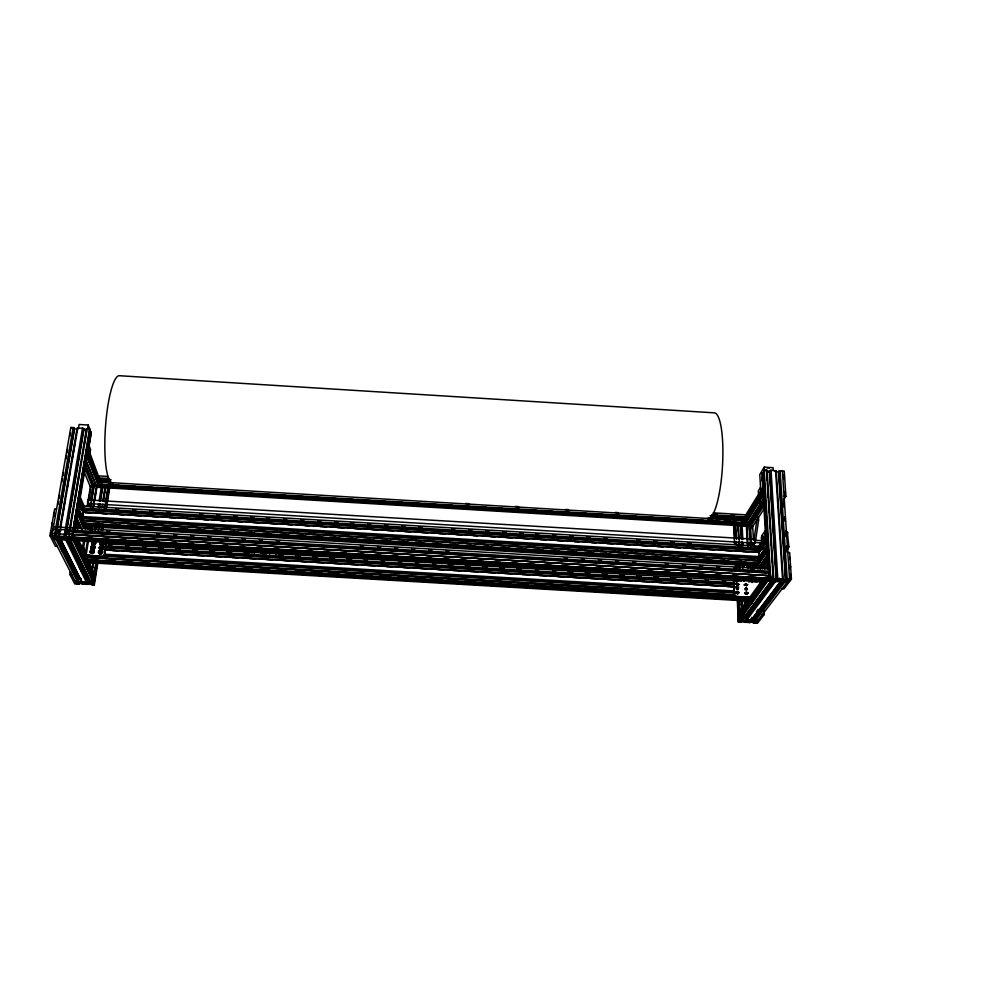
<?xml version="1.0" encoding="UTF-8"?>
<svg xmlns="http://www.w3.org/2000/svg" width="999" height="999" viewBox="0 0 999 999"><rect width="100%" height="100%" fill="white"/><g stroke="black" fill="none" stroke-linecap="round" stroke-linejoin="round"><path stroke-width="1.5" d="M51.136 532.767L50.949 532.055L50.724 532.779M54.196 515.946C54.408 511.775 53.372 517.345 54.233 515.222M54.246 515.009C53.609 513.586 54.146 517.507 54.421 513.811M99.875 551.535L100.25 553.021L101.124 551.448L99.488 552.122L101.036 553.109L101.661 551.698L100.4 551.223M100.649 547.24L101.361 548.339L101.573 546.94M102.223 542.557C99.038 543.831 104.096 544.68 102.248 542.657M99.713 551.898L101.498 552.459L100.974 551.323L99.713 551.898L101.024 553.059L100.974 551.323M91.521 551.086L91.646 552.097L93.157 552.01L92.445 550.799M92.308 546.79L92.445 547.789L93.943 547.714L93.232 546.503M92.42 550.686L91.359 551.448L91.896 552.584L92.607 552.022L92.62 550.874L91.134 551.947L92.395 552.747L93.382 551.51L92.045 550.774M93.207 546.391L92.145 547.152L93.219 547.827L93.556 546.703L92.158 546.865M52.123 535.414L52.235 534.777M53.372 528.246L53.484 527.609M91.783 486.138L90.946 485.989M98.876 477.222L98.988 476.635M98.814 481.98L99.063 480.744L99.163 482.03M750.249 597.614L734.677 596.153L733.391 582.542L734.078 580.856L735.764 580.144L761.65 581.942M736.251 596.803L734.302 594.467L733.691 582.092L735.764 580.144M757.791 518.094L757.766 517.02M754.769 540.659L754.745 539.522L754.732 540.796M754.982 539.959L754.907 540.946M787.886 546.965L788.024 548.151L788.261 546.99M788.473 547.002L787.736 547.989M770.529 577.472L770.479 576.96M790.446 567.794L790.459 566.695M791.046 576.698L791.058 575.586M783.753 477.072C784.315 474.787 784.04 481.443 783.691 475.412M784.365 476.785L784.277 477.847M784.902 494.105L784.702 491.958M50.45 533.116L50.986 531.093L51.374 532.979M51.349 533.116L51.449 532.38M785.838 581.78L786.513 581.43L785.689 581.068M86.638 556.98L86.938 555.894L87.025 556.93M747.152 584.952L746.003 583.566L745.004 584.827L746.665 585.564L747.152 584.952L744.13 584.752M790.696 577.022L790.758 575.724M736.338 592.807C736.638 589.447 740.883 593.319 737.524 593.431C734.577 591.046 740.646 592.107 737.786 593.906M738.461 584.178C736.076 588.748 735.376 580.307 738.461 584.178L104.907 546.977M758.241 518.531L758.291 517.045M763.748 612.762L763.748 611.088M249.7 549.65L248.951 551.098L248.364 549.575M768.98 574.974L769.242 574.15L769.48 574.8M770.079 570.441L769.917 569.867M789.784 559.477L789.872 557.842M84.016 511.875L84.415 511.426M53.609 514.86L53.834 513.786M764.048 494.38L744.23 525.998L744.292 522.902L744.355 524.088M745.017 519.243L745.516 516.658M740.846 520.666L745.516 520.941L745.629 516.883M744.904 524.063L744.742 525.187L98.726 486.501L98.714 485.352L744.58 524.163M710.014 515.759L745.803 517.907L745.966 516.783L745.853 514.81L713.199 512.837M754.033 539.435L756.917 519.955L758.628 520.054L755.519 541.033M748.775 597.527L748.551 599.625L743.88 599.363M758.341 552.547L758.453 548.301M758.641 549.388L758.691 546.141L84.128 506.056L83.779 508.141L83.791 509.34L758.641 549.388L758.566 548.139M759.252 560.277L759.652 562.899L81.344 522.852L81.993 520.242L759.252 560.277L759.215 561.7L758.928 556.655M758.154 564.135L757.979 565.297L82.517 525.462L82.505 524.263L758.154 564.135L753.159 564.335M759.115 557.754L758.778 551.898L83.379 511.85L82.393 516.533L82.405 517.719L759.115 557.754L759.04 556.493M738.873 599.725L740.072 621.703L742.307 620.504L739.897 620.079L769.093 579.208L68.806 538.111M65.547 531.031L770.117 572.477L770.304 571.253L53.072 529.033L53.097 530.294M106.381 541.633L104.371 554.532A1.961 1.748 -22.5 0 1 102.173 556.193L85.639 555.219M106.593 542.132L104.57 555.007A1.961 1.748 -22.5 0 1 102.385 556.68L85.864 555.706M787.349 531.83L788.86 546.853L786.912 551.361M76.823 539.385L93.869 575.661L92.832 576.46L92.595 575.174L91.046 576.348L88.387 570.779M104.308 508.528L104.795 505.494M105.282 502.447L105.757 499.413M96.004 562.187L92.87 581.98L89.86 582.105C94.868 583.016 82.355 582.205 87.163 581.955L80.869 581.593L81.356 578.546M101.086 530.232L101.561 527.185M104.708 507.392L105.195 504.345M105.669 501.298L107.855 487.599M70.442 573.314L70.442 571.765L69.992 574.612L74.763 583.953L79.408 583.903C74.413 582.991 86.876 583.803 82.093 584.053L88.362 584.415C83.379 583.516 95.842 584.315 91.046 584.565L94.331 585.052L92.695 584.365L96.341 562.362M101.486 529.994L101.973 526.91M104.907 508.429L108.329 486.85M92.695 584.365L90.684 582.904L93.232 582.754L96.366 562.986M101.673 529.532L102.16 526.485M105.057 508.241L108.429 486.95M93.968 584.29L97.378 562.724M102.497 530.382L102.984 527.297M106.156 507.28L109.328 487.25M94.331 585.052L97.74 563.511M103.097 529.67L103.571 526.585M106.493 508.129L109.902 486.588L117.595 487M94.443 529.832L94.93 526.785M98.114 507.005L98.614 503.958M99.101 500.911L101.311 487.212M87.088 582.704L81.706 582.392L83.729 583.853L87.537 583.616L87.65 578.908M89.86 565.222L90.347 562.175M95.479 530.219L96.129 526.461M99.138 507.392L99.788 503.658M100.112 501.311L102.31 487.612M87.462 582.567L87.949 579.532M90.147 565.846L90.884 561.288M96.004 529.358L96.491 526.323M99.425 508.079L100.15 503.521M100.637 500.474L102.835 486.788M91.808 569.942L93.019 562.325M98.127 530.369L98.614 527.335M101.773 507.554L102.26 504.507M102.747 501.461L104.932 487.774M92.595 567.519L93.319 562.961M98.651 529.52L99.138 526.473M103.259 500.636L105.444 486.95M91.346 577.285L91.833 574.238M92.32 571.191L93.769 562.062M98.876 530.094L99.351 527.047M102.51 507.267L102.997 504.22M103.484 501.173L105.669 487.475M87.325 541.595L85.577 552.385L86.326 554.02L88.399 541.283M92.994 507.03L96.453 485.726M93.282 507.717L96.491 487.949M93.731 506.743L94.218 503.696M94.718 500.649L97.19 485.427M110.714 482.18L98.264 481.431L97.677 483.853L746.278 522.739L745.928 520.279L708.566 518.044M111.101 479.795L98.651 479.045L98.963 475.911L108.292 476.473M98.264 481.431C97.939 486.138 99.625 474.95 98.651 479.045M99.051 477.809L87.987 447.877M86.339 557.442L86.738 554.932L89.848 555.119M92.807 526.086L91.458 528.883L91.658 527.659M89.061 455.194L99.038 482.18L87.163 452.122M98.976 483.766L98.988 486.063M87.762 505.694L90.509 488.961M76.536 580.219L76.036 583.254L78.571 583.104L78.109 582.18L75.25 581.718M76.861 579.782L78.147 580.282L57.268 538.661L56.144 539.497L77.11 581.068L78.159 581.43L78.846 577.622M83.666 540.571L82.73 546.291L83.579 548.114L84.878 540.247M74.863 580.943L77.11 581.068L77.61 578.034M89.336 506.481L89.835 503.434M90.335 500.387L93.069 483.641M90.36 506.868L94.256 483.379M80.869 581.593L82.293 581.818L78.471 582.055L79.221 577.497M90.647 507.554L94.368 484.752M81.993 520.242C81.643 525.199 83.466 513.386 82.405 517.719M83.379 511.85L83.254 513.286M83.791 509.34L84.003 508.079M83.254 513.873L83.329 519.23M83.691 512.549L84.078 508.266M85.839 524.962L82.73 524.787L82.78 522.577M87.138 506.343L90.397 486.563M71.291 539.697L69.056 537.986L71.803 537.799L89.972 429.595L89.198 429.945M93.232 582.754L72.652 539.597L73.164 536.55M74.438 528.958L90.747 431.643L89.66 431.168L73.302 528.533M75.112 528.346L91.134 432.654M88.524 449.25L91.246 433.017L88.224 425.05L79.071 424.488L78.359 428.571M90.035 453.109L90.609 449.675L89.098 445.791M68.656 534.015L86.463 428.783L89.585 428.571L71.803 537.799M70.03 528.646L71.316 521.028M71.841 517.981L72.353 514.935M72.865 511.888L73.377 508.828M73.901 505.781L74.413 502.734M74.925 499.687L79.308 473.788M79.82 470.741L80.332 467.694M80.844 464.647L81.369 461.6M81.881 458.553L82.393 455.507M82.905 452.46L83.429 449.413M83.941 446.366L86.513 431.131M87.238 428.434L68.943 536.763L68.144 537.062L76.024 537.487M87.537 429.133L88.224 425.05M59.99 527.347L77.073 428.209L82.542 428.146L64.073 536.475L65.222 536.888C61.076 536.55 69.293 539.01 69.605 537.15M65.747 533.841L83.641 428.608L82.542 428.146M64.51 539.298L65.697 538.836L66.209 531.668M66.733 528.621L82.018 438.748M82.542 435.701L83.579 429.607M66.096 534.565L66.608 531.518M67.133 528.471L83.966 429.433L82.243 428.521L83.641 428.608M758.291 518.419L757.954 519.592M58.941 533.441L59.465 530.394M60.864 525.024L61.389 521.977M61.913 518.931L65.335 499.125M65.859 496.078L66.384 493.031M66.908 489.972L70.317 470.167M70.842 467.12L71.366 464.073M71.891 461.026L75.3 441.221M75.824 438.174L76.349 435.127M76.873 432.08L77.398 429.033L74.588 428.858L55.857 537.037L59.965 536.763L52.697 536.126M77.86 427.859L59.203 536.188L58.404 536.488M56.019 533.266L74.263 428.034L73.164 427.572L70.817 427.422L51.898 535.764L76.561 584.053M57.942 504.67L58.479 501.61M59.003 498.563L59.54 495.516M61.926 481.805L62.462 478.758M62.987 475.711L63.524 472.664M65.909 458.941L66.446 455.894M66.983 452.847L67.507 449.8M69.905 436.076L70.43 433.029M73.164 427.572L54.333 535.901L55.494 536.326M54.858 535.651L54.333 538.698L53.272 538.461L53.234 537.2L56.356 537.387M55.245 536.263L55.482 537.649M57.567 525.012L74.201 429.033M57.318 546.416L55.407 546.303L49.95 535.651L54.633 508.928L56.568 509.04M248.639 552.971L249.862 552.922M745.766 516.183L745.729 515.496M745.192 520.954L745.004 519.58L744.854 520.954L764.035 490.022M758.603 547.589L758.503 546.89M82.942 520.966L82.867 519.43L82.617 520.966M784.702 493.319L785.114 492.232L785.489 492.857M53.671 514.398L54.096 513.324L54.47 514.035M52.11 523.276L52.198 522.864M789.709 568.768L789.747 565.759M790.746 576.873L790.659 575.549M274.238 552.397L272.914 552.26M758.229 518.781L757.717 519.73M768.543 472.077L766.733 471.865M101.224 543.119L101.374 544.467M92.008 547.115L92.345 548.301M784.252 478.134L783.703 478.746M81.468 545.579L80.494 546.628M50.637 531.78L51.411 530.881M51.436 531.193L51.086 533.204L50.749 532.567M761.962 537.524L762.212 539.435L761.762 535.826L765.296 530.569L765.734 531.505M768.718 580.269L769.942 581.006L768.731 580.506M52.51 523.139L52.398 524.8L52.46 523.201M762.736 480.706C761.525 482.142 761.538 476.66 762.786 476.885M754.657 539.997L754.844 543.169L87.725 503.484L87.512 501.923L87.999 499.925L754.982 539.235M754.732 540.521L754.707 542.432M784.702 492.32L785.426 492.544M757.717 551.186L758.066 551.835M53.859 513.673L54.396 512.986M93.144 542.37C91.771 546.84 97.465 540.721 92.845 542.869L93.369 543.993L94.343 542.794L93.569 542.757L93.132 543.506L94.63 543.431L93.918 542.22M91.846 550.836L92.67 552.622L92.857 551.361L91.596 551.935L92.67 552.622L92.62 550.874M100.012 552.534L101.211 551.81L99.95 552.385L101.024 553.059L100.2 551.286M82.305 521.54L81.743 523.726L759.09 563.698L754.145 562.912M89.248 429.058L88.636 429.083M773.263 470.404L773.089 467.682L764.223 467.145L759.789 474.513L760.739 490.734M769.43 569.38L763.611 472.365L761.912 473.626L767.569 568.955M769.542 569.542L763.623 470.804L764.198 469.842L767.157 470.417L773.763 578.483C768.381 578.896 781.543 579.545 776.585 578.646L769.879 470.579L771.028 470.254L776.248 470.979L783.179 579.033C777.796 579.445 790.958 580.094 786.001 579.208L791.433 579.183L789.66 552.522L787.786 552.41M764.647 470.654L763.623 470.804M98.551 482.704L98.027 484.74L745.516 523.089M92.695 542.832L94.343 542.569L93.132 543.506M760.551 487.262L758.341 490.859L758.541 494.28M745.416 515.521L762.974 487.1M744.717 518.781L763.898 487.862M744.804 520.916L747.152 515.859M748.75 513.286L751.148 509.415M752.759 506.843L759.153 496.528M760.763 493.943L762.362 491.371M774.762 471.078L776.248 470.979M744.742 519.73L762.799 491.396M744.13 524.025L763.923 492.32M746.59 520.641L763.935 492.869M81.394 545.854L80.457 546.553M759.54 503.983L761.201 501.348M85.852 460.764L96.903 487.25L746.365 526.136L763.81 498.464M746.365 526.136L762.974 500.337M763.411 502.16L749.612 523.963L750.948 525.224M764.997 507.342L752.709 526.51L750.599 526.386L749.712 525.536L763.523 503.796M52.635 532.979L52.285 533.516L770.566 575.724L65.085 533.716M754.208 520.104L756.655 516.258M750.599 526.386L764.447 504.657M755.132 541.008L754.807 540.384M753.196 545.691L755.294 542.532M783.466 499.987L785.901 496.316L784.215 471.066L780.119 470.816L778.97 471.141L786.126 581.618L787.662 581.53L787.462 578.458M733.516 581.768L734.253 580.669M733.391 582.28L733.741 581.555M765.346 536.238L758.141 546.965L755.032 546.778M757.654 549.937L765.471 538.361M757.654 550.861L760.264 547.002M758.091 550.886L765.059 540.584M746.265 564.647L747.264 567.532L749.013 564.972M757.717 552.11L766.42 539.26M748.326 568.181L750.936 564.348M758.765 552.822L766.595 541.308M750.886 564.86L748.988 567.644L747.202 566.321L747.264 567.532M758.74 553.309L758.778 551.898M759.477 552.21L766.583 541.795M762.287 549.462L764.035 546.903M751.161 568.468L753.77 564.647M759.003 557.017L766.845 545.554M757.879 559.103L758.541 558.141L755.419 557.954M759.864 556.643L764.235 550.274M752.434 568.131L755.069 564.31M758.566 559.215L765.559 549.038M752.072 569.343L754.695 565.521M758.191 560.439L766.932 547.739M734.302 595.704L85.752 557.305M753.808 569.442L755.744 566.271M757.492 563.736L767.107 549.825M753.958 569.28L755.706 566.758M760.077 560.414L767.082 550.287M758.815 563.186L758.728 561.5M735.788 596.778L750.561 597.165M755.868 568.356L766.358 553.221M758.054 568.481L767.731 554.62M748.875 582.255L749.412 581.493L757.117 581.868M758.016 568.968L766.82 556.343M759.677 568.718L767.657 557.33M760.639 569.118L767.731 559.028M762.462 568.743L767.794 561.188M764.585 568.381L766.32 565.933M764.685 568.881L767.369 565.097M765.908 568.456L767.657 566.008M740.009 610.963L762.399 579.832M769.567 569.867L770.167 569.03L53.459 526.798M748.551 599.625L88.087 560.739M763.423 580.769L740.109 613.049L741.021 613.948L765.296 580.469M768.768 573.863L769.48 572.864M743.656 608.965L747.252 603.995M751.735 597.789L756.231 591.583M762.524 582.879L764.322 580.394M744.093 608.99L761.188 585.389M762.986 582.904L764.784 580.431M766.37 581.468L740.321 617.245L766.345 581.868M767.145 580.594L742.769 614.048L741.395 612.724M764.048 579.432L769.093 579.208M765.147 577.946L770.167 577.722M742.107 616.495L743.918 614.035M750.212 605.406L752.022 602.946M763.81 610.501L764.06 614.735L757.479 623.289L752.909 622.739C757.854 622.402 745.729 621.803 750.299 622.577L744.218 622.227C749.15 621.902 737.025 621.303 741.608 622.077L738.348 622.19L737.811 599.974M54.82 538.723L55.994 538.274L55.457 537.2L52.36 536.675L770.104 578.783L770.704 577.959M769.804 578.221L772.677 579.283L771.952 580.269L768.893 580.431L768.706 577.36M751.835 617.245L752.01 620.329L745.891 619.967C750.486 620.754 738.311 620.154 743.268 619.817L742.607 619.492L771.528 580.556L742.607 619.492L740.421 619.355L739.422 599.313M743.356 617.02L745.978 617.17L773.313 580.169M53.721 539.36L771.815 581.118C766.882 580.232 779.994 580.881 774.637 581.281L775.324 581.668L746.977 619.742L746.053 618.843L774.337 580.719L775.324 581.668L785.102 581.356M745.803 620.704L745.167 621.553L746.166 622.052L750.399 621.853L751.036 621.003L745.803 620.704L745.729 616.895M748.263 617.27L750.087 614.81M759.24 602.509L761.987 598.813M770.217 587.737L772.964 584.04M776.448 579.507L775.711 580.494L776.747 581.068L781.343 580.819L782.092 579.832L776.448 579.507L776.061 573.339M756.405 611.75L758.253 609.29M780.893 581.106L751.348 619.992L780.893 581.106L779.482 581.018M782.716 580.644L784.615 580.407L782.716 580.644L754.707 617.669L756.081 619.005M757.891 620.367L754.794 619.355L783.703 581.268L787.037 582.355L786.837 579.27M754.27 616.595L753.883 622.052L756.268 622.489M768.243 603.034L772.914 596.878M791.433 579.183L783.94 588.911L782.092 588.798M746.565 585.864C748.226 582.454 740.759 585.064 747.789 584.602M746.79 590.009C748.313 587.837 743.481 587.674 745.217 589.922M101.411 543.806L101.886 543.194L102.66 543.231L101.461 543.956L101.174 543.306L102.959 543.881L102.435 542.744L101.386 542.819M102.722 543.381L102.235 543.993L101.848 542.644M102.472 544.48L102.435 542.744M101.174 546.928L102.435 547.402L101.811 548.801L100.499 547.589L101.548 546.84M100.787 548.239L102.048 547.664M94.63 543.431L93.369 543.993L92.882 543.231L93.931 543.556L94.093 542.295M92.395 547.639L93.656 547.065L93.244 547.839L92.145 547.152M93.706 547.227L93.219 547.827L92.632 546.54M91.359 551.448L91.646 552.097L92.907 551.523M783.728 475.262L784.365 476.048M100.799 547.09L100.337 548.351L101.811 548.801L101.748 547.027L100.712 547.102M92.37 581.406L92.383 580.731M257.804 550.961L255.781 550.936M79.47 545.017L80.544 544.542M749.262 581.093L750.087 580.319M789.734 565.471L790.371 566.083M77.11 581.068L78.147 580.282M67.62 540.609L87.15 580.806L86.114 581.593L65.822 540.059L66.621 539.76C61.214 538.736 74.7 539.622 69.53 539.935L70.667 540.347L90.622 581.855L69.843 539.398M89.698 528.783L91.221 527.634M84.49 472.614L90.347 486.863L92.545 486.988L93.544 486.251L85.452 466.296M92.283 485.776L93.794 484.665L96.404 484.815M97.29 482.08L99.226 480.994M748.913 522.927L747.851 522.989M72.303 428.059L71.878 428.084M84.753 430.07L86.264 430.07M89.598 432.067L90.434 432.355M102.485 544.517L102.76 542.719M56.144 539.497L56.931 539.198C51.523 538.161 65.022 539.06 59.84 539.373L60.989 539.785L81.618 581.331L60.177 538.836L60.989 539.785M767.045 467.994L769.342 468.007M72.44 539.947L71.466 540.047L72.19 539.984M765.671 470.529L769.417 471.341L771.24 470.666L769.879 470.579M265.01 550.924C263.187 551.997 268.669 551.76 265.846 550.936M776.585 578.646L783.179 579.033M788.923 579.895L785.851 580.057L785.102 581.043L786.126 581.618M781.006 471.128L781.655 471.166M738.86 621.49L739.947 621.253M752.01 620.329C747.04 620.654 759.215 621.253 754.62 620.479L755.719 620.242L784.69 582.217L784.003 581.83L785.539 581.755L784.502 581.181M754.52 621.203L757.354 621.078M270.679 551.96L269.842 551.947M92.832 546.478C95.142 545.629 93.294 549.612 93.943 547.714L93.406 546.578M54.77 538.961L54.033 539.023L54.957 539.035M252.285 550.124L251.186 550.324L252.223 550.924M87.725 503.484L88.099 499.937M95.18 525.511L102.959 525.973M110.727 526.436L120.067 526.985M127.847 527.447L137.175 527.996M144.955 528.459L154.283 529.008M162.063 529.47L171.391 530.019M177.622 530.382L186.95 530.931M194.73 531.393L204.058 531.943M211.838 532.405L221.179 532.954M228.946 533.416L238.286 533.966M246.066 534.415L255.394 534.964M263.174 535.427L272.502 535.976M280.282 536.438L289.623 536.987M297.39 537.45L306.73 537.999M314.51 538.461L322.277 538.911M331.618 539.472L339.398 539.922M348.726 540.471L356.506 540.934M365.834 541.483L373.614 541.945M381.393 542.407L390.721 542.957M398.501 543.419L407.842 543.968M415.609 544.418L424.95 544.979M432.729 545.429L442.058 545.978M448.276 546.353L459.165 546.99M465.397 547.365L474.725 547.914M482.505 548.364L491.833 548.926M499.612 549.375L508.941 549.925M516.72 550.387L526.061 550.936M533.828 551.398L543.169 551.947M550.948 552.41L560.277 552.959M568.056 553.421L577.385 553.97M585.164 554.433L594.505 554.982M602.272 555.432L611.613 555.981M619.392 556.443L627.16 556.905M636.5 557.454L644.28 557.917M653.608 558.466L661.388 558.928M669.168 559.378L678.496 559.927M686.276 560.389L695.604 560.938M703.383 561.401L712.724 561.95M720.491 562.412L729.832 562.961M737.612 563.424L746.94 563.973M757.429 566.083L82.905 526.311L83.229 523.026L82.954 524.113M72.59 528.808L75.699 528.995M89.698 529.82L92.807 530.007M106.818 530.831L109.927 531.018M156.593 533.766L159.715 533.941M173.714 534.765L176.823 534.952M190.821 535.776L193.931 535.963M207.942 536.788L211.051 536.962M225.05 537.787L228.159 537.974M242.158 538.798L245.279 538.985M259.278 539.81L262.387 539.997M276.386 540.821L279.508 540.996M360.402 545.766L363.511 545.953M377.51 546.778L380.631 546.952M394.63 547.777L397.739 547.964M411.738 548.788L414.847 548.975M428.858 549.8L431.968 549.974M445.966 550.799L449.075 550.986M564.21 557.767L567.32 557.954M581.318 558.778L584.427 558.953M598.426 559.777L601.548 559.964M615.546 560.789L618.656 560.976M632.654 561.8L635.764 561.987M665.334 563.723L668.443 563.911M682.442 564.735L685.551 564.91M699.55 565.734L702.672 565.921M716.67 566.745L719.779 566.933M733.778 567.757L736.887 567.932M750.898 568.768L754.008 568.943M56.206 530.481L60.877 530.756M56.743 530.944L59.853 531.118M66.084 531.493L69.193 531.668M72.303 531.855L87.875 532.767M90.984 532.954L104.982 533.778M108.104 533.966L122.103 534.79M125.212 534.964L137.662 535.701M142.333 535.976L154.783 536.713M159.453 536.987L171.903 537.712M176.573 537.986L189.023 538.723M193.694 538.998L206.144 539.722M210.814 539.997L223.264 540.734M226.373 540.921L240.372 541.745M243.494 541.92L257.492 542.744M260.602 542.932L274.613 543.756M277.722 543.943L291.733 544.767M294.842 544.942L308.853 545.766M311.963 545.953L324.413 546.69M329.083 546.965L341.533 547.689M346.203 547.964L358.653 548.701M363.311 548.975L375.761 549.712M380.432 549.987L392.882 550.711M397.552 550.986L410.002 551.723M413.111 551.898L427.122 552.722M430.232 552.909L444.243 553.733M447.352 553.921L461.351 554.745M464.473 554.92L478.471 555.744M481.593 555.931L495.591 556.755M498.701 556.942L512.712 557.767M515.821 557.942L528.271 558.678M532.942 558.953L545.392 559.69M550.062 559.964L562.512 560.689M567.182 560.963L579.632 561.7M584.29 561.975L596.74 562.699M601.41 562.974L613.861 563.711M616.982 563.898L630.981 564.722M634.09 564.897L648.101 565.721M651.211 565.909L665.222 566.733M668.331 566.92L682.342 567.744M685.451 567.919L699.45 568.743M702.572 568.931L715.022 569.667M719.68 569.942L732.13 570.666M736.8 570.941L749.25 571.678M753.92 571.952L766.37 572.689M56.581 531.206L59.69 531.393M65.922 531.755L69.031 531.943M72.14 532.117L769.63 573.151M55.744 533.166L58.854 533.341M71.653 534.802L74.763 534.989M85.652 535.626L91.871 535.988M102.747 536.625L108.966 537M119.855 537.637L126.074 537.999M136.963 538.636L143.182 539.01M154.058 539.647L158.729 539.922M171.166 540.646L175.836 540.921M188.274 541.658L192.932 541.933M205.369 542.657L210.04 542.932M222.477 543.668L227.135 543.943M239.585 544.667L244.243 544.942M256.681 545.679L261.351 545.953M273.788 546.678L278.446 546.952M290.896 547.689L295.554 547.964M306.443 548.601L312.662 548.963M323.539 549.6L329.757 549.962M340.647 550.611L346.865 550.973M357.754 551.61L363.973 551.972M374.85 552.622L381.069 552.984M391.958 553.621L398.176 553.983M409.066 554.632L413.723 554.907M426.161 555.631L430.831 555.906M443.269 556.643L447.939 556.918M460.377 557.642L465.034 557.917M477.472 558.653L482.142 558.916M494.58 559.652L499.238 559.927M511.688 560.651L516.346 560.926M527.235 561.575L533.454 561.938M544.33 562.574L550.549 562.937M561.438 563.586L567.657 563.948M578.546 564.585L584.765 564.947M595.641 565.596L601.86 565.958M612.749 566.595L618.968 566.957M629.857 567.607L636.076 567.969M646.952 568.606L653.171 568.968M664.06 569.605L668.731 569.88M681.168 570.616L685.826 570.891M698.264 571.615L702.934 571.89M715.371 572.627L720.029 572.902M732.479 573.626L737.137 573.901M748.026 574.55L754.245 574.912M765.122 575.549L769.792 575.824L769.617 572.464M49.95 535.651L773.763 578.483M83.804 537.949L93.144 538.498M100.911 538.948L108.691 539.41M118.032 539.959L125.812 540.409M135.14 540.958L142.919 541.421M152.248 541.97L160.027 542.42M169.355 542.969L177.135 543.431M186.476 543.98L194.256 544.43M203.584 544.979L211.363 545.442M220.692 545.978L228.471 546.441M237.812 546.99L245.579 547.44M254.92 547.989L262.7 548.451M270.467 548.901L279.807 549.45M287.587 549.912L296.915 550.461M304.695 550.911L312.475 551.373M321.803 551.923L329.583 552.372M338.923 552.922L346.69 553.384M356.031 553.933L363.811 554.383M373.139 554.932L380.919 555.394M390.247 555.943L398.027 556.393M407.367 556.942L415.134 557.405M424.475 557.942L432.255 558.404M441.583 558.953L449.363 559.403M458.691 559.952L466.471 560.414M475.811 560.963L483.578 561.413M492.919 561.962L500.699 562.425M510.027 562.974L517.807 563.424M527.135 563.973L534.915 564.435M544.255 564.984L552.035 565.434M559.802 565.896L569.143 566.445M576.923 566.895L586.251 567.444M594.03 567.907L603.359 568.443M611.138 568.906L620.479 569.455M628.246 569.905L637.587 570.454M645.366 570.916L653.146 571.366M662.474 571.915L670.254 572.377M679.582 572.927L687.362 573.376M696.69 573.926L704.47 574.388M713.81 574.937L721.59 575.387M730.918 575.936L738.698 576.398M748.026 576.935L755.806 577.397M59.465 537.562L65.684 537.924M785.514 580.481L784.952 566.183M69.093 538.661L73.776 538.936M83.117 539.485L90.909 539.935M98.701 540.397L108.054 540.946M115.847 541.396L125.2 541.945M132.979 542.407L142.333 542.957M151.686 543.506L159.478 543.956M168.819 544.505L176.611 544.967M185.964 545.516L193.756 545.978M201.548 546.428L210.889 546.977M218.681 547.44L228.034 547.989M235.826 548.439L245.18 548.988M252.959 549.45L262.312 549.999M270.105 550.449L277.897 550.911M287.25 551.46L295.03 551.91M304.383 552.459L312.175 552.922M321.528 553.471L329.32 553.921M338.661 554.47L346.453 554.932M355.806 555.481L363.599 555.931M371.391 556.393L380.731 556.942M388.524 557.405L397.877 557.942M405.669 558.404L415.01 558.953M422.802 559.415L432.155 559.964M439.947 560.414L449.3 560.963M457.092 561.426L466.433 561.975M474.225 562.425L483.578 562.974M491.371 563.436L500.711 563.985M508.503 564.435L516.296 564.897M525.649 565.446L533.441 565.896M541.233 566.358L550.574 566.908M559.927 567.457L567.719 567.907M577.072 568.456L584.852 568.918M594.205 569.467L601.997 569.917M611.351 570.466L619.143 570.928M628.483 571.478L636.276 571.94M645.629 572.477L653.421 572.939M661.213 573.401L670.554 573.95M678.346 574.4L687.699 574.949M695.491 575.412L704.832 575.961M712.624 576.411L721.977 576.96M729.769 577.422L737.562 577.872M746.902 578.421L754.695 578.883M53.272 538.449L768.905 580.431M105.232 543.743L740.097 580.881M108.729 544.755L111.851 544.93M125.862 545.754L128.983 545.941M142.994 546.753L146.116 546.94M158.579 547.677L163.249 547.939M175.712 548.676L180.382 548.951M192.844 549.675L197.515 549.949M209.977 550.686L214.648 550.961M227.11 551.685L231.78 551.96M244.243 552.684L248.913 552.959M262.924 553.783L266.046 553.97M278.509 554.695L283.179 554.969M295.642 555.706L300.312 555.968M312.774 556.705L317.445 556.98M329.907 557.704L334.578 557.979M347.04 558.716L351.71 558.99M364.173 559.715L367.282 559.902M381.306 560.714L384.415 560.901M398.439 561.725L401.548 561.9M415.572 562.724L418.681 562.912M432.704 563.736L435.814 563.911M448.276 564.647L452.947 564.922M465.409 565.646L470.079 565.921M482.542 566.645L487.212 566.92M499.675 567.657L504.345 567.932M516.808 568.656L521.478 568.931M535.501 569.755L538.611 569.929M552.634 570.754L555.744 570.941M568.206 571.665L572.877 571.94M585.339 572.677L590.009 572.951M602.472 573.676L607.142 573.95M619.605 574.675L624.275 574.949M636.738 575.686L641.408 575.961M653.87 576.685L658.541 576.96M671.003 577.697L675.674 577.959M688.136 578.696L691.246 578.883M705.269 579.695L708.378 579.882M722.402 580.706L725.511 580.881M104.907 545.816L733.953 582.654M105.37 547.377L733.216 584.115M736.288 584.315C743.393 586.675 730.007 580.669 739.447 584.49M105.195 547.627L733.378 584.39M744.267 585.027L747.377 585.202M104.52 549.462L733.903 586.263M104.208 549.974L738.848 587.075M112.587 550.574L118.806 550.936M129.708 551.573L135.926 551.935M146.816 552.572L153.047 552.934M163.936 553.571L170.167 553.933M181.056 554.57L187.275 554.932M196.616 555.481L204.395 555.943M215.297 556.58L221.516 556.942M232.405 557.579L238.636 557.942M249.525 558.578L255.756 558.941M266.646 559.577L272.864 559.939M283.766 560.576L289.985 560.938M300.886 561.575L307.105 561.938M316.446 562.487L324.225 562.937M333.566 563.486L341.346 563.948M350.674 564.485L358.454 564.947M367.794 565.484L375.574 565.946M386.476 566.583L392.694 566.945M403.584 567.582L409.815 567.944M420.704 568.581L426.935 568.943M437.824 569.58L444.043 569.942M453.384 570.491L461.163 570.953M470.504 571.49L478.284 571.952M487.624 572.489L495.404 572.951M504.745 573.488L512.524 573.95M521.853 574.5L529.632 574.949M538.973 575.499L546.753 575.948M557.654 576.585L563.873 576.947M573.214 577.497L580.993 577.946M590.334 578.496L598.114 578.958M607.442 579.495L615.234 579.957M624.562 580.494L632.342 580.956M641.683 581.505L649.462 581.955M658.803 582.504L666.583 582.954M675.923 583.503L683.703 583.953M693.031 584.502L700.823 584.952M710.152 585.501L717.931 585.951M727.272 586.5L733.503 586.863M105.12 554.22L734.377 590.946M103.571 555.294L738.885 592.357M745.117 592.719L748.239 592.894M103.983 555.681L738.361 592.682M744.58 593.044L747.689 593.231M103.846 555.931L738.473 592.944M744.705 593.306L747.814 593.493M86.039 556.793L734.377 594.58M87.887 557.529L95.679 557.979M105.02 558.528L112.8 558.978M122.14 559.527L129.92 559.977M139.261 560.526L147.053 560.976M156.393 561.513L164.173 561.975M173.514 562.512L181.294 562.974M190.634 563.511L198.426 563.973M207.755 564.51L215.547 564.972M224.887 565.509L232.667 565.958M242.008 566.508L249.787 566.957M259.128 567.507L266.92 567.956M276.261 568.506L284.041 568.955M294.942 569.592L301.161 569.954M310.502 570.504L318.281 570.953M327.622 571.503L335.414 571.952M344.755 572.489L352.535 572.951M361.875 573.488L369.655 573.95M378.996 574.487L386.788 574.949M397.677 575.574L403.908 575.936M414.81 576.573L421.029 576.935M430.369 577.484L438.149 577.934M447.49 578.483L455.282 578.933M464.622 579.482L472.402 579.932M481.743 580.481L489.522 580.931M498.863 581.48L506.655 581.93M517.544 582.567L523.776 582.929M534.677 583.566L540.896 583.928M550.237 584.465L558.016 584.927M567.357 585.464L575.149 585.913M584.49 586.463L592.27 586.913M601.61 587.462L609.39 587.912M620.292 588.548L626.523 588.911M637.412 589.547L643.643 589.909M654.545 590.546L660.764 590.909M670.104 591.458L677.884 591.908M687.225 592.444L695.017 592.907M704.357 593.443L712.137 593.906M723.039 594.542L729.258 594.904M86.963 559.49L750.286 598.114M90.747 559.964L98.539 560.414M107.88 560.963L115.672 561.413M125.012 561.962L132.792 562.412M142.145 562.961L149.925 563.411M159.266 563.948L167.058 564.41M176.398 564.947L184.191 565.409M193.531 565.946L202.872 566.495M210.664 566.945L220.005 567.494M227.797 567.944L235.577 568.394M244.93 568.943L252.71 569.393M262.05 569.942L269.842 570.392M279.183 570.928L286.975 571.391M296.316 571.928L305.657 572.477M313.449 572.927L322.789 573.476M330.582 573.926L339.922 574.475M347.702 574.924L355.494 575.374M364.835 575.923L372.627 576.373M381.968 576.923L391.308 577.459M399.101 577.922L408.441 578.458M416.233 578.908L425.574 579.457M433.366 579.907L442.707 580.456M450.487 580.906L458.279 581.356M467.619 581.905L475.412 582.355M484.752 582.904L494.093 583.441M501.885 583.903L511.226 584.44M519.018 584.902L528.359 585.439M536.138 585.889L545.491 586.438M553.271 586.888L562.624 587.437M570.404 587.887L579.745 588.436M587.537 588.886L596.878 589.435M604.67 589.885L614.01 590.421M621.803 590.884L631.143 591.42M638.923 591.883L648.276 592.419M656.056 592.869L665.409 593.418M673.189 593.868L682.529 594.417M690.321 594.867L699.662 595.416M707.454 595.866L716.795 596.415M724.587 596.865L733.928 597.402M741.708 597.864L749.5 598.314M87.35 560.302L748.201 598.763M91.633 560.726L97.852 561.088M108.754 561.713L116.533 562.175M125.874 562.712L133.654 563.161M142.982 563.711L150.774 564.16M160.102 564.71L167.894 565.159M177.223 565.709L185.002 566.158M194.343 566.695L202.123 567.157M211.463 567.694L219.243 568.144M228.584 568.693L236.363 569.143M245.704 569.692L253.484 570.142M262.824 570.691L270.604 571.141M279.945 571.678L287.724 572.14M297.065 572.677L304.845 573.126M314.185 573.676L321.965 574.125M331.306 574.675L339.086 575.124M348.426 575.661L356.206 576.123M365.547 576.66L373.326 577.122M382.667 577.659L390.447 578.109M399.787 578.658L407.567 579.108M416.908 579.657L424.687 580.107M434.028 580.644L441.808 581.106M451.136 581.643L458.928 582.092M468.256 582.642L476.048 583.091M485.377 583.641L494.717 584.178M502.497 584.64L510.277 585.089M519.617 585.626L527.397 586.088M536.738 586.625L544.517 587.075M555.419 587.712L561.638 588.074M572.539 588.711L580.319 589.16M589.66 589.71L597.439 590.159M605.219 590.609L614.56 591.158M622.34 591.608L630.119 592.057M639.46 592.607L647.24 593.056M658.129 593.693L664.36 594.055M675.249 594.692L683.041 595.142M692.369 595.691L700.149 596.141M709.49 596.678L717.27 597.14M725.062 597.589L734.39 598.126M743.731 598.676L748.401 598.95M91.421 561.401L97.652 561.763M108.554 562.387L116.334 562.849M125.674 563.386L133.466 563.848M142.807 564.385L150.599 564.835M159.94 565.384L167.72 565.834M177.06 566.383L184.852 566.833M194.193 567.37L201.985 567.832M211.326 568.369L219.106 568.831M228.459 569.368L236.239 569.817M245.579 570.367L253.371 570.816M262.712 571.366L270.492 571.815M279.845 572.365L287.625 572.814M296.965 573.351L304.757 573.813M314.098 574.35L321.878 574.8M331.231 575.349L339.011 575.799M348.351 576.348L356.144 576.798M365.484 577.347L373.276 577.797M382.617 578.334L390.397 578.796M399.737 579.333L407.53 579.782M416.87 580.332L424.662 580.781M434.003 581.331L441.783 581.78M451.123 582.33L458.916 582.779M468.256 583.316L476.048 583.778M485.389 584.315L494.73 584.865M502.522 585.314L510.302 585.764M519.642 586.313L527.435 586.763M536.775 587.312L544.555 587.762M555.456 588.399L561.688 588.761M572.589 589.398L580.382 589.847M588.161 590.297L597.502 590.846M605.294 591.296L614.635 591.845M622.414 592.295L630.207 592.744M639.547 593.294L647.34 593.743M658.229 594.38L664.46 594.742M675.361 595.367L683.154 595.829M692.494 596.366L700.274 596.828M708.066 597.277L717.407 597.814M725.199 598.276L734.54 598.813M88.099 561.888L748.701 600.324M88.474 562.687L748.176 601.048M762.287 614.635L764.06 614.735M69.992 574.612L71.816 574.712M85.802 580.719L87.15 580.806M89.848 580.956L91.196 581.031M742.132 618.618L743.443 618.693M746.053 618.843L747.364 618.918L745.978 617.17M752.172 619.205L750.836 618.706M754.794 619.355L756.106 619.43M78.159 581.43L76.811 581.356L78.471 582.055M784.065 496.203L785.901 496.316M714.21 513.761L717.319 513.948M731.33 514.797L734.452 514.972M98.639 477.897L109.528 478.546M711.725 514.722L745.966 516.783M99.063 479.532L109.965 480.194M711.013 516.283L745.266 518.331M98.926 479.757L109.84 480.407M711.126 516.508L745.391 518.568M465.684 503.471L468.806 503.658M515.509 506.456L518.618 506.643M565.334 509.453L568.443 509.64M615.147 512.437L618.256 512.624M97.989 481.868L746.178 520.754M107.88 482.692L110.989 482.879M708.191 518.706L712.861 518.981M723.738 519.63L729.969 520.004M98.289 484.29L102.959 484.577M110.739 485.039L120.067 485.601M126.299 485.976L135.627 486.538M143.406 487L152.747 487.562M160.527 488.024L169.855 488.586M177.635 489.048L186.975 489.61M193.194 489.985L202.535 490.546M210.314 491.008L219.643 491.57M227.422 492.032L236.763 492.594M242.982 492.969L253.871 493.618M260.102 493.993L270.991 494.642M277.21 495.017L286.551 495.579M294.33 496.041L303.659 496.603M309.89 496.978L320.779 497.627M326.998 498.002L336.338 498.563M344.118 499.025L353.446 499.587M359.677 499.962L370.567 500.611M376.785 500.986L386.126 501.548M393.906 502.01L403.234 502.572M411.014 503.034L420.354 503.596M426.573 503.971L437.462 504.62M443.693 504.994L453.022 505.556M460.801 506.018L470.142 506.58M476.361 506.955L487.25 507.604M493.481 507.979L502.809 508.541M510.589 509.003L519.93 509.565M527.709 510.027L537.037 510.589M543.256 510.964L552.597 511.525M560.377 511.988L569.717 512.549M577.484 513.011L586.825 513.573M593.044 513.948L602.385 514.51M610.164 514.972L619.492 515.534M627.272 515.996L636.613 516.558M644.392 517.02L652.172 517.494M659.952 517.957L669.28 518.518M677.06 518.981L686.4 519.542M694.18 520.004L703.508 520.566M709.74 520.941L719.068 521.503M726.847 521.965L736.188 522.527M98.988 485.489L103.659 485.764M109.878 486.138L119.206 486.7M126.985 487.162L136.326 487.724M142.545 488.099L153.434 488.748M159.653 489.123L170.542 489.772M176.773 490.147L186.101 490.709M192.332 491.083L203.222 491.733M209.44 492.107L220.329 492.757M226.548 493.131L235.889 493.693M242.108 494.068L252.997 494.717M259.216 495.092L270.105 495.741M276.336 496.116L285.664 496.665M293.444 497.14L302.772 497.702M309.003 498.064L319.892 498.726M326.111 499.1L335.439 499.65M343.219 500.124L352.56 500.674M358.778 501.048L369.667 501.698M375.886 502.072L386.775 502.734M393.007 503.096L402.335 503.658M408.566 504.033L419.455 504.682M425.674 505.057L436.563 505.706M442.782 506.081L453.671 506.73M458.341 507.017L470.791 507.767M475.449 508.041L486.338 508.691M492.569 509.065L503.459 509.715M509.677 510.089L520.566 510.739M525.237 511.026L537.674 511.763M542.345 512.05L553.234 512.699M559.452 513.074L570.342 513.723M576.573 514.098L587.462 514.747M593.681 515.122L603.009 515.684M609.24 516.058L620.129 516.708M626.348 517.082L637.237 517.732M643.456 518.106L652.797 518.668M660.576 519.13L669.904 519.692M676.136 520.067L687.025 520.716M693.244 521.091L704.133 521.74M710.351 522.115L719.692 522.677M727.472 523.139L736.8 523.701M126.923 487.562L134.703 488.024M142.482 488.499L151.823 489.048M159.603 489.522L167.382 489.985M176.711 490.546L184.49 491.008M192.27 491.471L201.611 492.032M209.39 492.507L217.17 492.969M226.498 493.531L234.278 493.993M242.058 494.455L251.398 495.017M259.178 495.479L268.506 496.041M276.286 496.503L284.066 496.978M293.406 497.539L301.186 498.002M308.966 498.464L318.294 499.025M326.074 499.488L333.853 499.962M343.194 500.511L350.974 500.986M358.753 501.448L368.082 502.01M375.861 502.472L385.202 503.034M392.982 503.496L400.761 503.958M408.541 504.433L417.869 504.994M425.649 505.457L434.99 506.018M442.769 506.481L450.549 506.943M458.329 507.417L467.657 507.967M475.437 508.441L484.777 508.991M492.557 509.465L501.885 510.027M509.665 510.489L517.445 510.951M525.224 511.413L534.565 511.975M542.345 512.45L551.673 512.999M559.452 513.474L568.793 514.023M576.573 514.497L584.353 514.96M593.681 515.521L601.46 515.984M609.24 516.446L618.581 517.007M626.361 517.482L634.14 517.944M643.468 518.506L651.248 518.968M660.589 519.53L668.368 519.992M676.148 520.454L685.476 521.016M693.256 521.478L701.036 521.953M710.376 522.514L718.144 522.976M727.484 523.538L735.264 524M92.22 486.163L93.544 486.251M96.154 486.401L97.452 486.488M747.177 525.387L745.866 524.912M749.712 525.536L750.973 525.611M785.514 532.667L787.924 532.817M763.061 535.901C759.315 535.576 762.836 542.607 761.738 544.13M754.882 540.309L764.148 540.859M754.782 542.507L762.437 542.957M786.438 546.715L788.86 546.853M115.622 508.791L118.731 508.978M132.742 509.815L135.852 510.002M149.85 510.826L152.959 511.013M166.97 511.85L170.08 512.025M199.638 513.786L202.747 513.973M216.746 514.797L219.855 514.985M233.866 515.821L236.975 516.008M250.974 516.833L254.083 517.02M266.533 517.757L269.643 517.944M283.641 518.781L286.75 518.956M300.761 519.792L303.871 519.98M317.869 520.816L320.979 520.991M334.99 521.828L338.099 522.015M350.537 522.752L353.658 522.939M367.657 523.763L370.766 523.951M384.765 524.787L387.874 524.975M401.885 525.799L404.995 525.986M418.993 526.823L422.102 526.997M451.66 528.758L454.77 528.946M468.781 529.77L471.89 529.957M485.889 530.794L488.998 530.981M503.009 531.805L506.118 531.992M520.117 532.829L523.226 533.004M535.676 533.753L538.786 533.928M552.784 534.765L555.894 534.952M569.905 535.776L573.014 535.963M587.012 536.8L590.122 536.987M604.12 537.812L607.242 537.999M636.8 539.76L639.909 539.935M653.908 540.771L657.017 540.958M671.028 541.783L674.138 541.97M688.136 542.807L691.246 542.994M737.924 545.766L741.033 545.941M83.779 508.141L758.815 548.226M87.363 509.989L99.813 510.726M104.483 511.001L116.933 511.75M121.603 512.025L134.053 512.762M137.163 512.949L151.161 513.773M154.283 513.961L168.282 514.797M171.391 514.972L183.841 515.709M188.511 515.996L200.961 516.733M205.632 517.007L218.082 517.744M222.752 518.019L235.202 518.768M238.311 518.943L252.31 519.78M255.432 519.967L269.43 520.791M272.54 520.979L284.99 521.715M289.66 521.99L302.11 522.727M306.78 523.014L319.23 523.751M322.34 523.938L336.351 524.762M339.46 524.95L353.471 525.786M356.581 525.961L370.579 526.798M373.701 526.985L387.699 527.809M390.809 527.996L403.259 528.733M407.929 529.008L420.379 529.745M423.489 529.932L437.5 530.769M440.609 530.956L454.62 531.78M457.729 531.967L471.728 532.792M474.85 532.979L487.3 533.716M491.958 534.003L504.408 534.74M507.529 534.927L521.528 535.751M524.637 535.939L538.648 536.763M541.758 536.95L554.208 537.687M558.878 537.974L571.328 538.711M575.998 538.985L588.448 539.722M593.119 539.997L605.556 540.734M608.678 540.921L622.677 541.758M625.786 541.945L638.236 542.682M642.906 542.957L655.356 543.693M660.027 543.968L672.477 544.705M677.147 544.992L689.597 545.729M692.707 545.916L706.718 546.74M709.827 546.928L758.066 549.787M84.103 510.052L758.204 550.037M83.092 512.337L759.053 552.41M85.252 512.649L91.483 513.011M102.385 513.661L107.055 513.936M119.53 514.672L124.201 514.96M135.102 515.596L141.334 515.971M152.248 516.62L158.479 516.982M169.38 517.632L175.612 518.006M186.526 518.656L192.757 519.018M203.659 519.667L208.341 519.942M220.804 520.679L225.474 520.954M237.937 521.703L242.62 521.977M253.521 522.627L259.752 522.989M270.654 523.638L276.898 524M287.799 524.65L292.47 524.925M304.932 525.674L309.615 525.949M320.517 526.598L326.748 526.96M337.662 527.609L343.893 527.971M354.795 528.621L361.026 528.995M371.94 529.645L378.171 530.007M387.512 530.569L393.743 530.931M404.657 531.58L410.889 531.955M421.79 532.592L428.022 532.966M438.936 533.616L445.167 533.978M456.068 534.627L462.3 535.002M473.214 535.639L477.884 535.926M490.347 536.663L495.029 536.938M505.931 537.587L512.162 537.949M523.064 538.598L529.308 538.973M540.209 539.61L546.441 539.984M557.342 540.634L563.586 540.996M574.487 541.645L579.158 541.92M591.62 542.657L596.303 542.944M607.205 543.581L613.436 543.956M624.35 544.605L630.581 544.967M641.483 545.616L647.714 545.991M657.067 546.54L663.299 546.915M674.2 547.552L680.431 547.927M691.345 548.576L697.577 548.938M708.478 549.587L714.71 549.962M725.624 550.599L731.855 550.973M742.756 551.623L748.988 551.985M82.393 516.533L759.29 556.593M82.867 518.181L92.208 518.731M96.878 519.005L109.328 519.742M113.998 520.017L126.461 520.754M129.57 520.941L143.581 521.765M146.703 521.953L160.714 522.777M163.824 522.964L177.834 523.801M180.944 523.976L194.955 524.812M198.077 524.987L210.527 525.724M215.197 526.011L227.647 526.748M232.33 527.022L244.78 527.759M247.889 527.934L261.9 528.771M265.022 528.946L277.472 529.682M282.143 529.97L294.593 530.706M299.263 530.981L311.725 531.718M316.396 531.992L328.846 532.729M333.516 533.004L345.979 533.741M349.088 533.928L363.099 534.752M366.208 534.94L380.219 535.764M383.341 535.951L397.352 536.775M400.462 536.962L414.473 537.787M417.594 537.974L430.045 538.711M434.715 538.985L447.165 539.722M451.835 539.997L464.298 540.734M467.407 540.921L481.418 541.745M484.527 541.933L498.538 542.769M501.66 542.944L515.671 543.781M518.781 543.956L531.243 544.692M535.914 544.979L548.364 545.716M553.034 545.991L565.484 546.728M568.606 546.903L582.617 547.739M585.726 547.927L598.189 548.663M602.859 548.938L615.309 549.675M619.979 549.949L632.429 550.686M637.1 550.961L649.562 551.698M654.233 551.972L666.683 552.709M671.353 552.984L683.816 553.721M686.925 553.908L700.936 554.732M704.045 554.92L718.056 555.744M721.178 555.931L735.189 556.755M738.298 556.942L752.309 557.779M82.717 518.419L758.678 558.404M81.693 520.741L759.527 560.789M93.194 521.59L99.413 521.953M110.29 522.602L116.521 522.964M127.397 523.613L133.629 523.976M144.505 524.625L150.737 524.987M161.613 525.636L167.832 525.998M178.721 526.648L184.94 527.01M195.829 527.647L200.499 527.934M212.937 528.658L217.607 528.933M230.045 529.67L234.715 529.945M245.604 530.594L251.823 530.956M262.7 531.605L268.931 531.967M279.807 532.617L286.039 532.979M296.915 533.628L303.147 533.99M312.475 534.54L320.242 535.002M329.583 535.551L335.801 535.926M346.69 536.563L352.909 536.938M363.798 537.574L370.017 537.949M380.906 538.586L387.125 538.961M398.014 539.597L404.233 539.959M415.109 540.609L421.341 540.971M432.217 541.62L438.449 541.982M449.325 542.632L455.556 542.994M466.433 543.643L471.103 543.918M483.541 544.655L488.211 544.93M500.649 545.666L505.319 545.941M516.208 546.578L522.427 546.952M533.316 547.589L539.535 547.964M550.424 548.601L556.643 548.975M567.519 549.612L573.751 549.987M584.627 550.624L590.859 550.998M600.187 551.548L606.405 551.91M617.295 552.559L623.513 552.922M634.402 553.571L640.621 553.933M651.51 554.57L657.729 554.944M668.618 555.581L674.837 555.956M685.726 556.593L691.945 556.967M702.821 557.604L709.053 557.979M719.929 558.616L724.6 558.891M735.489 559.54L741.708 559.902M752.597 560.551L758.815 560.914M82.03 523.226L86.701 523.501M94.48 523.963L103.821 524.512M111.601 524.975L120.929 525.524M128.709 525.986L138.049 526.535M145.829 526.997L153.609 527.46M162.937 528.009L170.717 528.471M178.496 528.921L187.837 529.482M195.617 529.932L204.945 530.481M212.725 530.944L222.065 531.493M229.832 531.955L239.173 532.504M246.953 532.966L254.733 533.429M264.061 533.978L271.84 534.44M281.181 534.989L288.961 535.452M298.289 536.001L306.069 536.463M315.409 537.012L323.189 537.462M330.969 537.924L340.297 538.473M348.077 538.936L357.417 539.485M365.197 539.947L374.525 540.496M382.305 540.958L391.645 541.508M399.425 541.97L408.753 542.519M416.533 542.981L424.313 543.431M433.653 543.993L441.433 544.443M450.761 545.004L458.541 545.454M466.321 545.916L475.661 546.465M483.441 546.928L492.769 547.477M500.549 547.939L509.89 548.488M517.669 548.951L526.997 549.5M534.777 549.962L544.118 550.511M551.898 550.973L559.677 551.423M569.005 551.972L576.785 552.435M586.126 552.984L593.906 553.446M601.685 553.908L611.013 554.457M618.793 554.92L628.134 555.469M635.913 555.931L645.242 556.48M653.021 556.942L662.362 557.492M670.142 557.954L679.47 558.503M687.25 558.953L695.029 559.415M704.37 559.964L712.15 560.427M721.478 560.976L729.258 561.438M737.037 561.9L746.365 562.449M74.263 428.034L72.939 428.159M86.463 428.783L87.949 429.071M765.783 470.329L767.157 470.417M778.97 471.141L780.331 471.228M83.966 429.433L86.776 429.607M775.773 471.728L778.496 471.903L785.501 579.87M764.647 470.454L765.284 470.167M737.499 593.93L736.7 593.568M91.596 551.935L92.457 552.135M55.857 537.037L54.033 536.238M61.601 539.123L59.341 537.425L65.172 537.762M72.652 539.597L71.778 539.722M736.738 589.597C740.821 590.147 736.563 584.677 736.188 588.923M745.666 594.268C749.562 594.88 744.717 590.072 745.242 593.856M762.649 473.426L763.511 473.289M262.1 550.899L260.052 550.986M99.001 480.469L87.637 449.925M745.167 519.755L746.503 521.016M752.659 580.481L753.571 581.343M790.634 574.238L791.096 575.724M790.746 574.6L791.046 575.312M271.416 553.171L269.193 553.046L269.33 551.798L269.668 554.008M61.488 549.238L62.887 552.01M58.966 539.66L78.421 578.596M93.319 542.257L93.931 543.556M79.108 566.433L81.806 571.977M68.594 540.222L87.425 579.12M100.974 546.99L101.561 548.276M74.475 541.495L87.063 567.981M74.113 539.647L93.207 579.87M74.625 541.47L92.432 578.983M76.786 541.645L92.595 575.174M75.724 540.209L92.832 576.46M76.598 540.284L80.544 548.663M91.071 571.003L92.383 573.801M78.496 539.972L94.206 573.563M83.654 547.702L85.639 551.972M86.888 554.682L87.338 555.644M75.662 525.074L77.61 529.32M75.412 521.453L78.659 528.546M101.748 547.027L102.285 548.151L100.724 548.076L101.211 547.477L101.985 547.514L101.024 548.726L100.499 547.589M75.712 519.767L79.595 528.296M76.374 516.858L82.143 529.595M76.873 518.793L81.381 528.696M77.447 514.173L83.804 528.309M77.16 510.626L85.415 529.058M77.647 512.549L81.468 521.066M77.223 512.125L79.071 516.258M78.197 509.552L83.129 520.604M77.435 508.578L83.154 521.403M85.065 525.674L86.326 528.521M78.509 507.779L83.566 519.193M86.738 526.323L87.999 529.17M78.659 509.577L80.507 513.723M81.731 516.483L83.579 520.629M78.397 501.66L83.279 512.762M89.386 526.648L90.597 529.433M78.222 502.147L81.893 510.489M89.236 527.16L90.459 529.945M79.246 505.069L81.094 509.253M80.232 502.497L84.503 512.275M79.258 500.998L84.141 512.15M90.247 526.098L91.458 528.883M79.72 498.813L84.578 509.977M91.259 525.337L92.482 528.121M80.682 502.522L82.517 506.718M80.07 496.703L84.515 506.943M790.197 565.509L790.446 566.421M784.14 475.199L784.402 476.423M84.415 467.057L92.545 486.988M70.817 427.422L71.229 428.459M85.702 464.672L93.794 484.665M86.051 460.214L96.903 487.25M88.187 459.165L91.034 466.333M92.17 469.193L95.017 476.348M86.613 456.081L99.076 487.375M86.95 454.021L99.126 485.264M86.751 454.582L97.515 481.705M98.714 485.352L99.151 485.976M88.037 453.733L98.789 480.969M246.541 549.987L247.053 552.684M248.039 549.762L248.239 550.811M249.375 549.837L249.575 550.886M251.973 552.971L251.573 550.761C250.2 552.022 254.72 552.534 253.771 550.874L254.171 553.096M52.048 525.062L52.173 525.686M276.036 551.81L276.423 554.495M275.724 551.71L276.099 554.383M789.809 557.355L789.922 558.429M790.409 566.208L790.496 566.833M52.01 524.65L52.098 525.287M782.392 470.954L789.56 579.07L755.731 623.189L755.544 617.157M783.728 501.211L784.14 507.392M784.752 516.645L785.052 521.266M785.664 530.531L786.076 536.7M786.688 545.953L787.087 552.122M780.119 470.816L787.2 578.933M786.4 578.571L786.6 581.643M779.033 475.199L779.732 485.989M780.032 490.621L780.731 501.411M781.031 506.043L781.742 516.833M782.042 521.466L782.741 532.255M782.941 535.339L783.74 547.677M784.04 552.297L784.752 563.099M775.574 470.541L782.492 578.658M779.37 578.146L779.57 581.231M771.028 470.254L777.771 578.371M770.042 476.186L770.704 486.988M770.991 491.608L771.765 503.946M772.052 508.566L772.714 519.368M773.001 523.988L773.763 536.326M774.05 540.958L774.725 551.748M775.012 556.368L775.674 567.17M769.417 471.341L776.098 579.308M766.695 471.178L767.257 480.432M767.719 488.149L768.293 497.402M768.755 505.107L769.23 512.824M769.705 520.529L770.167 528.246M770.729 537.499L771.203 545.217M771.765 554.47L772.239 562.175M772.714 569.892L773.276 579.145M766.47 469.98L773.064 578.096M771.765 577.185L771.952 580.269M764.223 467.145L764.472 471.216M764.198 469.842L770.791 579.183M770.029 571.141L770.117 572.477M770.279 575.162L770.354 576.498M764.984 488.561L765.172 491.633M766.008 505.482L766.196 508.566M767.02 522.402L767.207 525.486M768.044 539.335L768.219 542.407M769.63 571.44L770.092 578.796M764.198 488.324L764.372 491.396M765.209 505.244L765.384 508.329M766.221 522.177L766.408 525.249M767.232 539.098L767.419 542.182M769.168 571.416L769.342 574.5M762.474 472.689L768.256 569.667M758.478 517.395L758.628 520.054M752.697 526.323L753.471 540.197M753.633 543.281L753.808 546.366M752.097 525.586L752.259 528.671M753.021 542.532L753.196 545.616M750.411 523.114L751.673 546.241M749.188 522.689L750.611 546.503M748.863 522.502L749.774 539.435M749.949 542.519L750.112 545.591M751.947 579.47L752.11 582.542M753.945 616.42L754.195 621.041M746.815 523.239L748.051 546.353M746.74 530.044L747.227 539.285M745.741 516.72L745.803 517.907M745.928 520.279L745.991 521.478M746.265 524.4L747.414 545.978M748.613 619.13L748.775 622.202M742.107 525.686L742.819 539.56M742.981 542.644L743.144 545.729M744.105 564.235L744.255 567.32M746.016 601.236L746.178 604.32M740.971 524.425L741.608 539.11M741.845 541.371L742.082 545.991M743.031 564.485L743.194 567.569M743.756 578.359L743.905 581.443M744.854 599.937L745.104 604.557M740.571 525.074L741.283 538.923M741.445 542.007L741.683 546.628M742.632 565.109L742.781 568.181M744.442 600.524L744.68 605.144M745.316 617.457L745.466 620.541M738.436 524.263L739.522 545.841M740.459 564.335L740.621 567.42M741.171 578.209L741.32 581.293M742.257 599.787L742.644 607.492M738.036 524.912L738.348 531.081M738.885 541.858L739.123 546.478M740.059 564.959L740.209 568.031M741.845 600.374L742.232 608.066M737.861 525.437L738.561 539.31M738.723 542.395L738.873 545.479M739.884 565.521L740.047 568.606M741.595 599.437L742.057 608.691M742.294 613.324L742.457 616.408M740.958 612.699L741.021 613.948M736.35 535.739L736.5 538.811M739.572 600.399L739.797 605.019M740.409 617.332L740.559 620.404M735.751 525.312L736.438 539.185M736.588 542.27L736.738 545.354M737.662 563.848L737.886 568.481M735.152 524.388L735.851 538.449M735.988 541.308L736.163 544.605M737.125 564.373L737.299 567.707M737.811 578.209L737.986 581.568M734.103 524.662L734.789 538.498M734.939 541.57L735.089 544.642M736.076 564.622L736.226 567.694M736.75 578.458L736.9 581.53M733.616 525.536L734.54 544.243M735.526 564.51L735.676 567.632M736.213 578.546L736.363 581.655M737.287 600.362L738.348 622.19M707.167 518.394A52.984 11.301 -86.6 0 0 722.314 468.843A52.984 11.301 -86.6 0 0 714.41 412.849L119.293 375.711A53.709 10.589 -86.3 0 0 105.22 431.118A53.709 10.589 -86.3 0 0 113.374 482.779M93.806 541.933A1.399 1.249 -22.1 0 1 94.493 543.856A1.399 1.249 -22.1 0 1 92.233 543.943A1.399 1.249 -22.1 0 1 93.094 541.957M92.957 550.387A1.474 1.299 -22.7 0 1 93.332 552.022A1.474 1.299 -22.7 0 1 91.596 552.784A1.474 1.299 -22.7 0 1 90.622 551.398M90.734 551.061A1.474 1.299 -22.7 0 1 91.521 550.299M93.219 546.103A1.411 1.249 -22.4 0 1 93.294 548.439M92.233 548.551A1.411 1.249 -22.4 0 1 92.507 546.091M103.421 542.819A1.399 1.249 -21.8 0 1 102.223 544.967M101.286 544.58A1.399 1.249 -21.8 0 1 102.485 542.432M100.649 547.939A1.399 1.249 -22.1 0 1 101.399 547.202M93.406 552.709A1.474 1.299 -22.7 0 1 93.132 552.971M101.274 543.843A1.399 1.249 -21.8 0 1 102.348 542.969M92.595 541.745A1.723 1.523 -23.6 0 0 92.944 544.38A1.723 1.523 -23.6 0 0 95.292 542.569A1.723 1.523 -23.6 0 0 92.595 541.745A2.073 1.836 -23.6 0 0 92.22 544.517A2.073 1.836 -23.6 0 0 95.217 544.305A2.073 1.836 -23.6 0 0 94.992 541.583M92.008 549.887A2.073 1.836 -24.2 0 1 94.193 552.147A2.073 1.836 -24.2 0 1 90.859 553.209A2.073 1.836 -24.2 0 1 91.496 550.049M103.222 541.82A2.073 1.836 -23.3 0 1 103.459 544.542A2.073 1.836 -23.3 0 1 100.462 544.767A2.073 1.836 -23.3 0 1 100.749 542.007M102.984 542.032A1.723 1.523 -23.3 0 1 103.084 544.405A1.723 1.523 -23.3 0 1 100.512 544.293A1.723 1.523 -23.3 0 1 101.311 541.957A2.073 1.836 -23.3 0 0 100.337 544.717A2.073 1.836 -23.3 0 0 103.421 544.867A2.073 1.836 -23.3 0 0 103.309 542.02M763.661 538.973A4.87 1.224 -87.5 0 1 765.421 538.161M765.022 538.161A4.87 1.236 -87.5 0 1 765.646 537.225M764.198 539.285A5.532 1.399 -87.5 0 1 765.871 536.725M762.687 540.534A5.532 1.399 -87.4 0 1 765.134 538.074M89.46 435.614A4.808 1.036 -86.2 0 1 89.435 436.838M764.934 534.502C765.384 537.237 765.684 528.146 764.934 534.502M82.78 525.187L82.78 525.187M84.041 507.305L84.041 507.305M744.292 524.825L744.305 524.725M745.928 522.215L745.928 522.215M759.265 562.3L759.277 562.187M789.772 567.332C789.972 570.054 790.534 565.259 789.772 567.332M785.289 493.818L785.152 493.144L785.289 493.818M747.389 588.836C745.054 592.27 744.892 585.089 747.389 588.836M747.602 592.994C745.266 596.44 745.104 589.248 747.602 592.994M789.834 566.945L789.922 568.281L789.834 566.945M736.475 587.924C737.2 591.383 739.747 586.888 736.475 587.924M738.998 621.927L739.872 621.94L738.998 621.927M740.646 619.667L741.533 619.68L740.696 619.63M260.352 552.459L262.55 552.722L260.352 552.459M742.831 620.978L744.68 621.003L742.919 620.903M751.548 621.478L753.396 621.503L751.635 621.403M754.645 622.839L755.531 622.852L754.757 622.764M770.928 578.321L771.89 578.334L770.978 578.284M756.368 620.579L757.254 620.591L756.368 620.579M773.214 579.832L775.212 579.857L773.214 579.832M785.876 581.942L786.837 581.955L786.013 581.868M787.886 579.32L788.848 579.333L788.011 579.233M52.585 536.063L53.546 536.251L52.647 536.026M56.693 537.612L58.704 537.999L56.693 537.612M66.409 538.174L68.407 538.573L66.409 538.174M70.105 537.087L71.066 537.287L70.105 537.087M75.487 581.206L76.374 581.368L75.624 581.156M76.736 583.666L77.61 583.828L76.873 583.616M79.233 582.542L81.081 582.879L79.346 582.479M88.224 583.054L90.06 583.404L88.224 583.054M91.683 582.142L92.57 582.305L91.683 582.142M92.87 584.602L93.744 584.765L92.919 584.577M100.774 553.284A1.411 1.249 -22.4 0 0 102.348 551.51A1.411 1.249 -22.4 0 0 100 551.261A1.411 1.249 -22.4 0 0 100.774 553.284M101.149 549.05A1.399 1.249 -22.1 0 0 103.072 547.602A1.399 1.249 -22.1 0 0 100.874 546.903A1.399 1.249 -22.1 0 0 101.149 549.05M92.845 544.73A2.073 1.836 -23.6 0 0 95.654 542.557A2.073 1.836 -23.6 0 0 92.42 541.558A2.073 1.836 -23.6 0 0 92.845 544.73M91.359 553.321A2.073 1.836 -24.2 0 0 94.181 551.136A2.073 1.836 -24.2 0 0 90.934 550.137A2.073 1.836 -24.2 0 0 91.359 553.321M91.471 552.984A1.736 1.536 -24.2 0 0 93.819 551.161A1.736 1.536 -24.2 0 0 91.121 550.324A1.736 1.536 -24.2 0 0 91.471 552.984M92.145 549.025A2.073 1.836 -23.9 0 0 94.967 546.84A2.073 1.836 -23.9 0 0 91.721 545.841A2.073 1.836 -23.9 0 0 92.145 549.025M92.258 548.676A1.723 1.523 -23.9 0 0 94.605 546.853A1.723 1.523 -23.9 0 0 91.908 546.028A1.723 1.523 -23.9 0 0 92.258 548.676M92.245 549.213A2.073 1.836 -23.9 0 0 95.067 547.04A2.073 1.836 -23.9 0 0 91.821 546.041A2.073 1.836 -23.9 0 0 92.245 549.213M99.713 553.771A2.073 1.836 -23.9 0 0 102.535 551.585A2.073 1.836 -23.9 0 0 99.288 550.586A2.073 1.836 -23.9 0 0 99.713 553.771M99.825 553.421A1.736 1.536 -23.9 0 0 102.173 551.598A1.736 1.536 -23.9 0 0 99.463 550.774A1.736 1.536 -23.9 0 0 99.825 553.421M99.813 553.97A2.073 1.836 -23.9 0 0 102.635 551.785A2.073 1.836 -23.9 0 0 99.388 550.774A2.073 1.836 -23.9 0 0 99.813 553.97M100.499 549.462A2.073 1.836 -23.6 0 0 103.309 547.29A2.073 1.836 -23.6 0 0 100.062 546.291A2.073 1.836 -23.6 0 0 100.499 549.462M100.612 549.125A1.723 1.536 -23.6 0 0 102.959 547.302A1.723 1.536 -23.6 0 0 100.25 546.465A2.073 1.836 -23.6 0 0 100.587 549.662A2.073 1.836 -23.6 0 0 103.409 547.477A2.073 1.836 -23.6 0 0 100.162 546.478A1.723 1.536 -23.6 0 0 100.612 549.125"/></g></svg>
